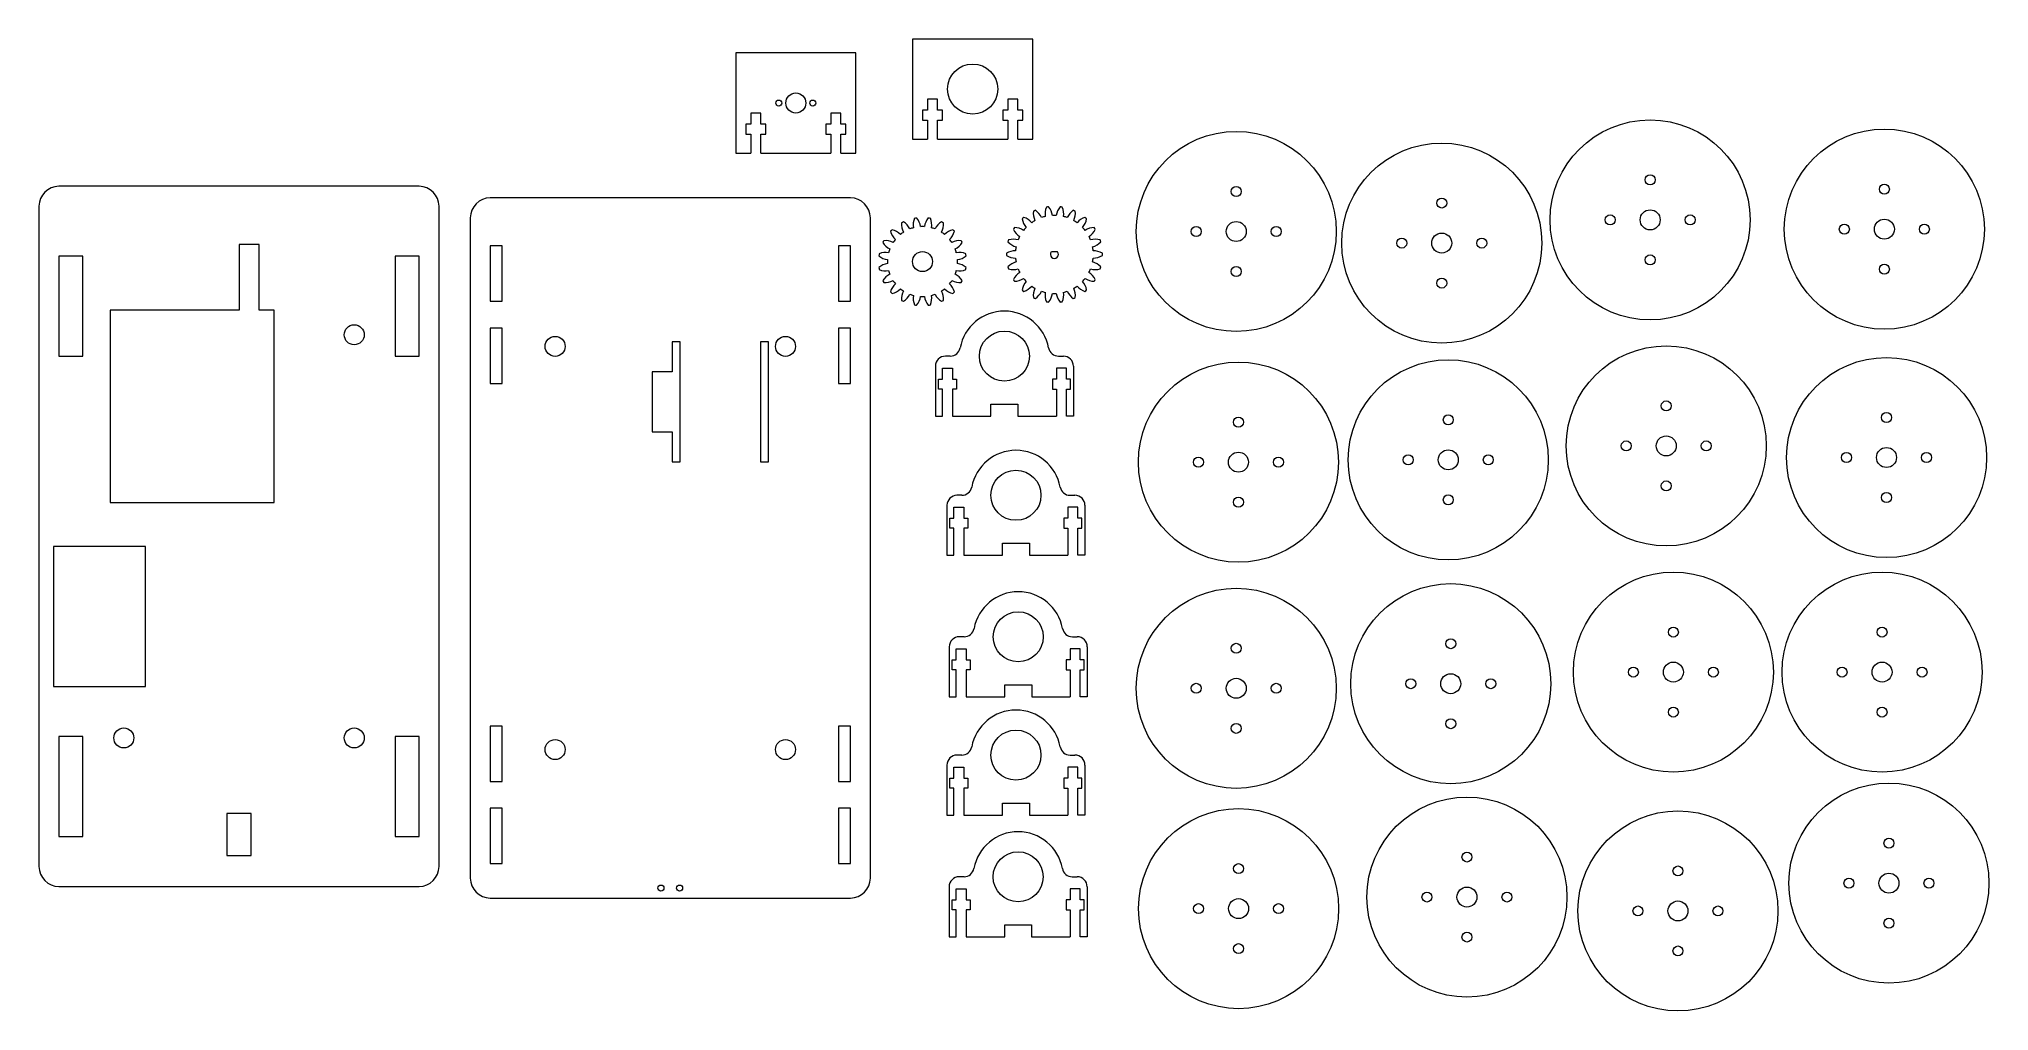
# Model space of a CAD drawing. Header units: millimetres. Extents: x 94 to 1069, y 12 to 498.
import ezdxf

# ---------------------------------------------------------------- set-up
doc = ezdxf.new("R2010")
doc.units = ezdxf.units.MM

msp = doc.modelspace()

# ---------------------------------------------------------------- linework, layer by layer
at = {"color": 7, "linetype": 'Continuous', "lineweight": 15}
for p, q in [((531.26, 498.16), (531.26, 448.16)), ((591.26, 498.16), (531.26, 498.16)), ((591.26, 448.16), (591.26, 498.16)), ((442.85, 491.17), (442.85, 441.17)), ((502.85, 491.17), (442.85, 491.17)), ((502.85, 441.17), (502.85, 491.17)), ((543.76, 468.16), (538.76, 468.16)), ((538.76, 468.16), (538.76, 462.66)), ((543.76, 462.66), (543.76, 468.16)), ((583.76, 468.16), (578.76, 468.16)), ((578.76, 468.16), (578.76, 462.66)), ((583.76, 462.66), (583.76, 468.16)), ((455.35, 461.17), (450.35, 461.17)), ((450.35, 461.17), (450.35, 455.67)), ((455.35, 455.67), (455.35, 461.17)), ((495.35, 461.17), (490.35, 461.17)), ((490.35, 461.17), (490.35, 455.67)), ((495.35, 455.67), (495.35, 461.17)), ((538.76, 462.66), (536.26, 462.66)), ((536.26, 462.66), (536.26, 457.66)), ((546.26, 462.66), (543.76, 462.66)), ((546.26, 457.66), (546.26, 462.66)), ((578.76, 462.66), (576.26, 462.66)), ((576.26, 462.66), (576.26, 457.66)), ((586.26, 462.66), (583.76, 462.66)), ((586.26, 457.66), (586.26, 462.66)), ((450.35, 455.67), (447.85, 455.67)), ((447.85, 455.67), (447.85, 450.67)), ((447.85, 450.67), (450.35, 450.67)), ((450.35, 450.67), (450.35, 441.17)), ((457.85, 455.67), (455.35, 455.67)), ((455.35, 441.17), (455.35, 450.67)), ((455.35, 450.67), (457.85, 450.67)), ((457.85, 450.67), (457.85, 455.67)), ((490.35, 455.67), (487.85, 455.67)), ((487.85, 455.67), (487.85, 450.67)), ((487.85, 450.67), (490.35, 450.67)), ((490.35, 450.67), (490.35, 441.17)), ((497.85, 455.67), (495.35, 455.67)), ((495.35, 441.17), (495.35, 450.67)), ((495.35, 450.67), (497.85, 450.67)), ((497.85, 450.67), (497.85, 455.67)), ((536.26, 457.66), (538.76, 457.66)), ((538.76, 457.66), (538.76, 448.16)), ((543.76, 448.16), (543.76, 457.66)), ((543.76, 457.66), (546.26, 457.66)), ((576.26, 457.66), (578.76, 457.66)), ((578.76, 457.66), (578.76, 448.16)), ((583.76, 448.16), (583.76, 457.66)), ((583.76, 457.66), (586.26, 457.66)), ((442.85, 441.17), (450.35, 441.17)), ((455.35, 441.17), (490.35, 441.17)), ((495.35, 441.17), (502.85, 441.17)), ((531.26, 448.16), (538.76, 448.16)), ((543.76, 448.16), (578.76, 448.16)), ((583.76, 448.16), (591.26, 448.16)), ((284.49, 424.55), (104.49, 424.55)), ((94.49, 414.55), (94.49, 84.55)), ((294.49, 84.55), (294.49, 414.55)), ((500.11, 418.75), (320.11, 418.75)), ((310.11, 408.75), (310.11, 78.75)), ((510.11, 78.75), (510.11, 408.75)), ((204.5, 395.43), (194.5, 395.43)), ((194.5, 395.43), (194.5, 362.55)), ((204.5, 362.55), (204.5, 395.43)), ((326.11, 394.75), (320.11, 394.75)), ((320.11, 394.75), (320.11, 367.1)), ((326.11, 367.1), (326.11, 394.75)), ((500.11, 394.75), (494.11, 394.75)), ((494.11, 394.75), (494.11, 367.1)), ((500.11, 367.1), (500.11, 394.75)), ((603.59, 391.83), (600.59, 391.79)), ((104.49, 389.55), (104.49, 339.55)), ((116.49, 389.55), (104.49, 389.55)), ((116.49, 339.55), (116.49, 389.55)), ((272.49, 389.55), (272.49, 339.55)), ((284.49, 389.55), (272.49, 389.55)), ((284.49, 339.55), (284.49, 389.55)), ((194.5, 362.55), (130.05, 362.55)), ((130.05, 362.55), (130.05, 266.55)), ((212.05, 362.55), (204.5, 362.55)), ((212.05, 266.55), (212.05, 362.55)), ((320.11, 367.1), (326.11, 367.1)), ((494.11, 367.1), (500.11, 367.1)), ((326.11, 353.69), (320.11, 353.69)), ((320.11, 353.69), (320.11, 326.04)), ((326.11, 326.04), (326.11, 353.69)), ((500.11, 353.69), (494.11, 353.69)), ((494.11, 353.69), (494.11, 326.04)), ((500.11, 326.04), (500.11, 353.69)), ((415.11, 346.75), (411.11, 346.75)), ((411.11, 346.75), (411.11, 331.75)), ((415.11, 286.75), (415.11, 346.75)), ((459.11, 346.75), (455.11, 346.75)), ((455.11, 346.75), (455.11, 286.75)), ((459.11, 286.75), (459.11, 346.75)), ((104.49, 339.55), (116.49, 339.55)), ((272.49, 339.55), (284.49, 339.55)), ((411.11, 331.75), (401.11, 331.75)), ((401.11, 331.75), (401.11, 301.75)), ((542.61, 334.63), (542.61, 309.63)), ((546.11, 333.63), (551.11, 333.63)), ((546.11, 328.13), (546.11, 333.63)), ((550.07, 339.63), (547.61, 339.63)), ((551.11, 333.63), (551.11, 328.13)), ((608.11, 333.63), (603.11, 333.63)), ((603.11, 333.63), (603.11, 328.13)), ((604.15, 339.63), (606.61, 339.63)), ((608.11, 328.13), (608.11, 333.63)), ((611.61, 334.63), (611.61, 309.63)), ((320.11, 326.04), (326.11, 326.04)), ((494.11, 326.04), (500.11, 326.04)), ((544.11, 328.13), (546.11, 328.13)), ((544.11, 323.13), (544.11, 328.13)), ((546.11, 323.13), (544.11, 323.13)), ((546.11, 309.63), (546.11, 323.13)), ((551.11, 328.13), (553.11, 328.13)), ((551.11, 323.13), (551.11, 309.63)), ((553.11, 323.13), (551.11, 323.13)), ((553.11, 328.13), (553.11, 323.13)), ((603.11, 328.13), (601.11, 328.13)), ((601.11, 328.13), (601.11, 323.13)), ((601.11, 323.13), (603.11, 323.13)), ((603.11, 323.13), (603.11, 309.63)), ((610.11, 328.13), (608.11, 328.13)), ((608.11, 309.63), (608.11, 323.13)), ((608.11, 323.13), (610.11, 323.13)), ((610.11, 323.13), (610.11, 328.13)), ((570.4, 315.63), (583.82, 315.63)), ((570.4, 309.63), (570.4, 315.63)), ((583.82, 315.63), (583.82, 309.63)), ((542.61, 309.63), (546.11, 309.63)), ((551.11, 309.63), (570.4, 309.63)), ((583.82, 309.63), (603.11, 309.63)), ((611.61, 309.63), (608.11, 309.63)), ((401.11, 301.75), (411.11, 301.75)), ((411.11, 301.75), (411.11, 286.75)), ((411.11, 286.75), (415.11, 286.75)), ((455.11, 286.75), (459.11, 286.75)), ((130.05, 266.55), (212.05, 266.55)), ((548.41, 265.07), (548.41, 240.07)), ((551.91, 264.07), (556.91, 264.07)), ((551.91, 258.57), (551.91, 264.07)), ((555.87, 270.07), (553.41, 270.07)), ((556.91, 264.07), (556.91, 258.57)), ((613.91, 264.07), (608.91, 264.07)), ((608.91, 264.07), (608.91, 258.57)), ((609.95, 270.07), (612.41, 270.07)), ((613.91, 258.57), (613.91, 264.07)), ((617.41, 265.07), (617.41, 240.07)), ((549.91, 258.57), (551.91, 258.57)), ((549.91, 253.57), (549.91, 258.57)), ((551.91, 253.57), (549.91, 253.57)), ((551.91, 240.07), (551.91, 253.57)), ((556.91, 258.57), (558.91, 258.57)), ((556.91, 253.57), (556.91, 240.07)), ((558.91, 253.57), (556.91, 253.57)), ((558.91, 258.57), (558.91, 253.57)), ((608.91, 258.57), (606.91, 258.57)), ((606.91, 258.57), (606.91, 253.57)), ((606.91, 253.57), (608.91, 253.57)), ((608.91, 253.57), (608.91, 240.07)), ((615.91, 258.57), (613.91, 258.57)), ((613.91, 240.07), (613.91, 253.57)), ((613.91, 253.57), (615.91, 253.57)), ((615.91, 253.57), (615.91, 258.57)), ((101.76, 244.55), (101.76, 174.55)), ((147.76, 244.55), (101.76, 244.55)), ((147.76, 174.55), (147.76, 244.55)), ((576.2, 246.07), (589.62, 246.07)), ((576.2, 240.07), (576.2, 246.07)), ((589.62, 246.07), (589.62, 240.07)), ((548.41, 240.07), (551.91, 240.07)), ((556.91, 240.07), (576.2, 240.07)), ((589.62, 240.07), (608.91, 240.07)), ((617.41, 240.07), (613.91, 240.07)), ((557.03, 199.36), (554.57, 199.36)), ((611.11, 199.36), (613.57, 199.36)), ((549.57, 194.36), (549.57, 169.36)), ((551.07, 187.86), (553.07, 187.86)), ((551.07, 182.86), (551.07, 187.86)), ((553.07, 193.36), (558.07, 193.36)), ((553.07, 187.86), (553.07, 193.36)), ((558.07, 193.36), (558.07, 187.86)), ((558.07, 187.86), (560.07, 187.86)), ((560.07, 187.86), (560.07, 182.86)), ((610.07, 187.86), (608.07, 187.86)), ((608.07, 187.86), (608.07, 182.86)), ((615.07, 193.36), (610.07, 193.36)), ((610.07, 193.36), (610.07, 187.86)), ((615.07, 187.86), (615.07, 193.36)), ((617.07, 187.86), (615.07, 187.86)), ((617.07, 182.86), (617.07, 187.86)), ((618.57, 194.36), (618.57, 169.36)), ((553.07, 182.86), (551.07, 182.86)), ((553.07, 169.36), (553.07, 182.86)), ((558.07, 182.86), (558.07, 169.36)), ((560.07, 182.86), (558.07, 182.86)), ((608.07, 182.86), (610.07, 182.86)), ((610.07, 182.86), (610.07, 169.36)), ((615.07, 169.36), (615.07, 182.86)), ((615.07, 182.86), (617.07, 182.86)), ((101.76, 174.55), (147.76, 174.55)), ((549.57, 169.36), (553.07, 169.36)), ((558.07, 169.36), (577.36, 169.36)), ((577.36, 175.36), (590.77, 175.36)), ((577.36, 169.36), (577.36, 175.36)), ((590.77, 175.36), (590.77, 169.36)), ((590.77, 169.36), (610.07, 169.36)), ((618.57, 169.36), (615.07, 169.36)), ((104.49, 149.55), (104.49, 99.55)), ((116.49, 149.55), (104.49, 149.55)), ((116.49, 99.55), (116.49, 149.55)), ((284.49, 149.55), (272.49, 149.55)), ((272.49, 149.55), (272.49, 99.55)), ((284.49, 99.55), (284.49, 149.55)), ((326.11, 154.73), (320.11, 154.73)), ((320.11, 154.73), (320.11, 127.08)), ((326.11, 127.08), (326.11, 154.73)), ((500.11, 154.73), (494.11, 154.73)), ((494.11, 154.73), (494.11, 127.08)), ((500.11, 127.08), (500.11, 154.73)), ((555.87, 140.24), (553.41, 140.24)), ((609.95, 140.24), (612.41, 140.24)), ((320.11, 127.08), (326.11, 127.08)), ((494.11, 127.08), (500.11, 127.08)), ((548.41, 135.24), (548.41, 110.24)), ((549.91, 128.74), (551.91, 128.74)), ((549.91, 123.74), (549.91, 128.74)), ((551.91, 134.24), (556.91, 134.24)), ((551.91, 128.74), (551.91, 134.24)), ((556.91, 134.24), (556.91, 128.74)), ((556.91, 128.74), (558.91, 128.74)), ((558.91, 128.74), (558.91, 123.74)), ((608.91, 128.74), (606.91, 128.74)), ((606.91, 128.74), (606.91, 123.74)), ((613.91, 134.24), (608.91, 134.24)), ((608.91, 134.24), (608.91, 128.74)), ((613.91, 128.74), (613.91, 134.24)), ((615.91, 128.74), (613.91, 128.74)), ((615.91, 123.74), (615.91, 128.74)), ((617.41, 135.24), (617.41, 110.24)), ((551.91, 123.74), (549.91, 123.74)), ((551.91, 110.24), (551.91, 123.74)), ((556.91, 123.74), (556.91, 110.24)), ((558.91, 123.74), (556.91, 123.74)), ((606.91, 123.74), (608.91, 123.74)), ((608.91, 123.74), (608.91, 110.24)), ((613.91, 110.24), (613.91, 123.74)), ((613.91, 123.74), (615.91, 123.74)), ((188.37, 111.05), (188.37, 90.05)), ((200.62, 111.05), (188.37, 111.05)), ((200.62, 90.05), (200.62, 111.05)), ((326.11, 113.67), (320.11, 113.67)), ((320.11, 113.67), (320.11, 86.02)), ((326.11, 86.02), (326.11, 113.67)), ((500.11, 113.67), (494.11, 113.67)), ((494.11, 113.67), (494.11, 86.02)), ((500.11, 86.02), (500.11, 113.67)), ((548.41, 110.24), (551.91, 110.24)), ((556.91, 110.24), (576.2, 110.24)), ((576.2, 116.24), (589.62, 116.24)), ((576.2, 110.24), (576.2, 116.24)), ((589.62, 116.24), (589.62, 110.24)), ((589.62, 110.24), (608.91, 110.24)), ((617.41, 110.24), (613.91, 110.24)), ((104.49, 99.55), (116.49, 99.55)), ((272.49, 99.55), (284.49, 99.55)), ((188.37, 90.05), (200.62, 90.05)), ((320.11, 86.02), (326.11, 86.02)), ((494.11, 86.02), (500.11, 86.02)), ((556.95, 79.41), (554.49, 79.41)), ((611.03, 79.41), (613.49, 79.41)), ((104.49, 74.55), (284.49, 74.55)), ((320.11, 68.75), (500.11, 68.75)), ((549.49, 74.41), (549.49, 49.41)), ((552.99, 73.41), (557.99, 73.41)), ((552.99, 67.91), (552.99, 73.41)), ((557.99, 73.41), (557.99, 67.91)), ((614.99, 73.41), (609.99, 73.41)), ((609.99, 73.41), (609.99, 67.91)), ((614.99, 67.91), (614.99, 73.41)), ((618.49, 74.41), (618.49, 49.41)), ((550.99, 67.91), (552.99, 67.91)), ((550.99, 62.91), (550.99, 67.91)), ((552.99, 62.91), (550.99, 62.91)), ((552.99, 49.41), (552.99, 62.91)), ((557.99, 67.91), (559.99, 67.91)), ((557.99, 62.91), (557.99, 49.41)), ((559.99, 62.91), (557.99, 62.91)), ((559.99, 67.91), (559.99, 62.91)), ((609.99, 67.91), (607.99, 67.91)), ((607.99, 67.91), (607.99, 62.91)), ((607.99, 62.91), (609.99, 62.91)), ((609.99, 62.91), (609.99, 49.41)), ((616.99, 67.91), (614.99, 67.91)), ((614.99, 49.41), (614.99, 62.91)), ((614.99, 62.91), (616.99, 62.91)), ((616.99, 62.91), (616.99, 67.91)), ((549.49, 49.41), (552.99, 49.41)), ((557.99, 49.41), (577.28, 49.41)), ((577.28, 55.41), (590.7, 55.41)), ((577.28, 49.41), (577.28, 55.41)), ((590.7, 55.41), (590.7, 49.41)), ((590.7, 49.41), (609.99, 49.41)), ((618.49, 49.41), (614.99, 49.41))]:
    msp.add_line(p, q, dxfattribs=at)
for centre, radius in [((561.26, 473.16), 12.5), ((472.85, 466.17), 5), ((464.35, 466.17), 1.5), ((481.35, 466.17), 1.5), ((693.03, 401.95), 50), ((899.95, 407.75), 50), ((1017.03, 403.11), 50), ((795.76, 396.16), 50), ((899.95, 427.75), 2.5), ((693.03, 421.95), 2.5), ((1017.03, 423.11), 2.5), ((795.76, 416.16), 2.5), ((879.95, 407.75), 2.5), ((899.95, 407.75), 5), ((919.95, 407.75), 2.5), ((673.03, 401.95), 2.5), ((693.03, 401.95), 5), ((713.03, 401.95), 2.5), ((795.76, 396.16), 5), ((997.03, 403.11), 2.5), ((1017.03, 403.11), 5), ((1037.03, 403.11), 2.5), ((536.17, 386.88), 5), ((775.76, 396.16), 2.5), ((815.76, 396.16), 2.5), ((899.95, 387.75), 2.5), ((693.03, 381.95), 2.5), ((1017.03, 383.11), 2.5), ((795.76, 376.16), 2.5), ((252.08, 350.33), 5), ((577.11, 339.63), 12.5), ((352.52, 344.53), 5), ((467.7, 344.53), 5), ((907.99, 294.76), 50), ((694.12, 286.64), 50), ((799.03, 287.8), 50), ((1018.12, 288.96), 50), ((907.99, 314.76), 2.5), ((694.12, 306.64), 2.5), ((799.03, 307.8), 2.5), ((1018.12, 308.96), 2.5), ((799.03, 287.8), 5), ((887.99, 294.76), 2.5), ((907.99, 294.76), 5), ((927.99, 294.76), 2.5), ((1018.12, 288.96), 5), ((674.12, 286.64), 2.5), ((694.12, 286.64), 5), ((714.12, 286.64), 2.5), ((779.03, 287.8), 2.5), ((819.03, 287.8), 2.5), ((998.12, 288.96), 2.5), ((1038.12, 288.96), 2.5), ((582.91, 270.07), 12.5), ((907.99, 274.76), 2.5), ((694.12, 266.64), 2.5), ((799.03, 267.8), 2.5), ((1018.12, 268.96), 2.5), ((800.26, 175.91), 50), ((911.55, 181.7), 50), ((1015.88, 181.7), 50), ((693.03, 173.59), 50), ((584.07, 199.36), 12.5), ((693.03, 193.59), 2.5), ((800.26, 195.91), 2.5), ((911.55, 201.7), 2.5), ((1015.88, 201.7), 2.5), ((911.55, 181.7), 5), ((1015.88, 181.7), 5), ((673.03, 173.59), 2.5), ((693.03, 173.59), 5), ((713.03, 173.59), 2.5), ((780.26, 175.91), 2.5), ((800.26, 175.91), 5), ((820.26, 175.91), 2.5), ((891.55, 181.7), 2.5), ((931.55, 181.7), 2.5), ((995.88, 181.7), 2.5), ((1035.88, 181.7), 2.5), ((693.03, 153.59), 2.5), ((800.26, 155.91), 2.5), ((911.55, 161.7), 2.5), ((1015.88, 161.7), 2.5), ((136.91, 148.77), 5), ((252.08, 148.77), 5), ((352.52, 142.97), 5), ((467.7, 142.97), 5), ((582.91, 140.24), 12.5), ((808.38, 69.26), 50), ((1019.35, 76.21), 50), ((694.19, 63.46), 50), ((913.86, 62.3), 50), ((1019.35, 96.21), 2.5), ((583.99, 79.41), 12.5), ((808.38, 89.26), 2.5), ((694.19, 83.46), 2.5), ((913.86, 82.3), 2.5), ((999.35, 76.21), 2.5), ((1019.35, 76.21), 5), ((1039.35, 76.21), 2.5), ((405.44, 73.75), 1.5), ((414.78, 73.75), 1.5), ((694.19, 63.46), 5), ((788.38, 69.26), 2.5), ((808.38, 69.26), 5), ((828.38, 69.26), 2.5), ((674.19, 63.46), 2.5), ((714.19, 63.46), 2.5), ((893.86, 62.3), 2.5), ((913.86, 62.3), 5), ((933.86, 62.3), 2.5), ((1019.35, 56.21), 2.5), ((808.38, 49.26), 2.5), ((694.19, 43.46), 2.5), ((913.86, 42.3), 2.5)]:
    msp.add_circle(centre, radius, dxfattribs=at)
for centre, radius, start, end in [((104.49, 414.55), 10, 90, 180), ((284.49, 414.55), 10, 0, 90), ((320.11, 408.75), 10, 90, 180), ((500.11, 408.75), 10, 0, 90), ((600.37, 411.09), 8.8, 173.51196, 204.82125), ((602.1, 390.49), 24, 113.22328, 115.86763), ((587.66, 405.29), 8.8, 24.26966, 55.57895), ((602.1, 390.49), 19.5, 103.5176, 109.20967), ((606.25, 410.74), 8.8, 157.14832, 188.45761), ((602.1, 390.49), 24, 96.85964, 99.50399), ((592.42, 408.76), 8.8, 7.90603, 39.21532), ((602.1, 390.49), 19.5, 87.15396, 92.84604), ((611.79, 408.76), 8.8, 140.78468, 172.09397), ((602.1, 390.49), 24, 80.49601, 83.14036), ((597.96, 410.74), 8.8, 351.54239, 22.85168), ((602.1, 390.49), 19.5, 70.79033, 76.4824), ((616.54, 405.29), 8.8, 124.42105, 155.73034), ((602.1, 390.49), 24, 64.13237, 66.77672), ((603.83, 411.09), 8.8, 335.17875, 6.48804), ((536.17, 386.88), 22, 133.60803, 136.39197), ((528.04, 403.83), 8, 192.7925, 227.28707), ((519.23, 395.01), 8, 42.71293, 77.2075), ((536.17, 386.88), 17.5, 122.76933, 129.23067), ((533.68, 405.51), 8, 174.7925, 209.28707), ((536.17, 386.88), 22, 115.60803, 118.39197), ((522.57, 399.85), 8, 24.71293, 59.2075), ((536.17, 386.88), 17.5, 104.76933, 111.23067), ((539.55, 405.37), 8, 156.7925, 191.28707), ((536.17, 386.88), 22, 97.60803, 100.39197), ((527.24, 403.42), 8, 6.71293, 41.2075), ((536.17, 386.88), 17.5, 86.76933, 93.23067), ((545.1, 403.42), 8, 138.7925, 173.28707), ((536.17, 386.88), 22, 79.60803, 82.39197), ((532.79, 405.37), 8, 348.71293, 23.2075), ((536.17, 386.88), 17.5, 68.76933, 75.23067), ((549.77, 399.85), 8, 120.7925, 155.28707), ((538.66, 405.51), 8, 330.71293, 5.2075), ((536.17, 386.88), 17.5, 50.76933, 57.23067), ((536.17, 386.88), 22, 61.60803, 64.39197), ((553.12, 395.01), 8, 102.7925, 137.28707), ((544.3, 403.83), 8, 312.71293, 347.2075), ((536.17, 386.88), 22, 43.60803, 46.39197), ((602.1, 390.49), 24, 145.95055, 148.5949), ((589.51, 406.89), 8.8, 206.23923, 237.54852), ((581.96, 395.13), 8.8, 56.99694, 88.30623), ((602.1, 390.49), 24, 129.58692, 132.23126), ((594.64, 409.77), 8.8, 189.87559, 221.18488), ((602.1, 390.49), 19.5, 136.24487, 141.93695), ((584.08, 400.62), 8.8, 40.6333, 71.94259), ((602.1, 390.49), 19.5, 119.88123, 125.57331), ((602.1, 390.49), 19.5, 54.42669, 60.11877), ((620.12, 400.62), 8.8, 108.05741, 139.3667), ((609.56, 409.77), 8.8, 318.81512, 350.12441), ((602.1, 390.49), 19.5, 38.06305, 43.75513), ((602.1, 390.49), 24, 47.76874, 50.41308), ((622.25, 395.13), 8.8, 91.69377, 123.00306), ((614.69, 406.89), 8.8, 302.45148, 333.76077), ((602.1, 390.49), 24, 31.4051, 34.04945), ((536.17, 386.88), 22, 169.60803, 172.39197), ((517.68, 383.5), 8, 78.71293, 113.2075), ((536.17, 386.88), 22, 151.60803, 154.39197), ((523.2, 400.49), 8, 210.7925, 245.28707), ((517.54, 389.38), 8, 60.71293, 95.2075), ((536.17, 386.88), 17.5, 158.76933, 165.23067), ((536.17, 386.88), 17.5, 140.76933, 147.23067), ((536.17, 386.88), 17.5, 32.76933, 39.23067), ((554.8, 389.38), 8, 84.7925, 119.28707), ((549.14, 400.49), 8, 294.71293, 329.2075), ((536.17, 386.88), 17.5, 14.76933, 21.23067), ((554.66, 383.5), 8, 66.7925, 101.28707), ((536.17, 386.88), 22, 25.60803, 28.39197), ((536.17, 386.88), 22, 7.60803, 10.39197), ((602.1, 390.49), 24, 178.67783, 181.32217), ((582.65, 383.5), 8.8, 89.72421, 121.0335), ((602.1, 390.49), 24, 162.31419, 164.95854), ((585.4, 402.68), 8.8, 222.60287, 253.91216), ((581.47, 389.27), 8.8, 73.36057, 104.66986), ((602.1, 390.49), 19.5, 168.97214, 174.66422), ((602.1, 390.49), 19.5, 152.60851, 158.30058), ((602.1, 390.49), 2, 139.3332, 41.93295), ((602.1, 390.49), 19.5, 21.69942, 27.39149), ((622.74, 389.27), 8.8, 75.33014, 106.63943), ((618.8, 402.68), 8.8, 286.08784, 317.39713), ((602.1, 390.49), 19.5, 5.33578, 11.02786), ((621.56, 383.5), 8.8, 58.9665, 90.27579), ((602.1, 390.49), 24, 15.04146, 17.68581), ((602.1, 390.49), 24, 358.67783, 1.32217), ((519.63, 395.81), 8, 228.7925, 263.28707), ((519.63, 377.95), 8, 96.71293, 131.2075), ((536.17, 386.88), 22, 187.60803, 190.39197), ((517.68, 390.27), 8, 246.7925, 281.28707), ((523.2, 373.28), 8, 114.71293, 149.2075), ((536.17, 386.88), 17.5, 176.76933, 183.23067), ((536.17, 386.88), 17.5, 194.76933, 201.23067), ((536.17, 386.88), 17.5, 338.76933, 345.23067), ((549.14, 373.28), 8, 30.7925, 65.28707), ((554.66, 390.27), 8, 258.71293, 293.2075), ((552.71, 395.81), 8, 276.71293, 311.2075), ((536.17, 386.88), 17.5, 356.76933, 3.23067), ((552.71, 377.95), 8, 48.7925, 83.28707), ((536.17, 386.88), 22, 349.60803, 352.39197), ((582.65, 397.48), 8.8, 238.9665, 270.27579), ((585.4, 378.31), 8.8, 106.08784, 137.39713), ((602.1, 390.49), 24, 195.04146, 197.68581), ((581.47, 391.71), 8.8, 255.33014, 286.63943), ((589.51, 374.09), 8.8, 122.45148, 153.76077), ((602.1, 390.49), 19.5, 185.33578, 191.02786), ((602.1, 390.49), 19.5, 201.69942, 207.39149), ((602.1, 390.49), 19.5, 332.60851, 338.30058), ((614.69, 374.09), 8.8, 26.23923, 57.54852), ((622.74, 391.71), 8.8, 253.36057, 284.66986), ((602.1, 390.49), 19.5, 348.97214, 354.66422), ((618.8, 378.31), 8.8, 42.60287, 73.91216), ((621.56, 397.48), 8.8, 269.72421, 301.0335), ((602.1, 390.49), 24, 342.31419, 344.95854), ((536.17, 386.88), 22, 205.60803, 208.39197), ((517.54, 384.39), 8, 264.7925, 299.28707), ((528.04, 369.94), 8, 132.71293, 167.2075), ((536.17, 386.88), 22, 223.60803, 226.39197), ((519.23, 378.75), 8, 282.7925, 317.28707), ((536.17, 386.88), 17.5, 212.76933, 219.23067), ((536.17, 386.88), 17.5, 230.76933, 237.23067), ((533.68, 368.25), 8, 150.71293, 185.2075), ((522.57, 373.92), 8, 300.7925, 335.28707), ((536.17, 386.88), 17.5, 248.76933, 255.23067), ((536.17, 386.88), 17.5, 284.76933, 291.23067), ((549.77, 373.92), 8, 204.71293, 239.2075), ((536.17, 386.88), 17.5, 302.76933, 309.23067), ((538.66, 368.25), 8, 354.7925, 29.28707), ((553.12, 378.75), 8, 222.71293, 257.2075), ((536.17, 386.88), 17.5, 320.76933, 327.23067), ((544.3, 369.94), 8, 12.7925, 47.28707), ((554.8, 384.39), 8, 240.71293, 275.2075), ((536.17, 386.88), 22, 313.60803, 316.39197), ((536.17, 386.88), 22, 331.60803, 334.39197), ((602.1, 390.49), 24, 211.4051, 214.04945), ((581.96, 385.85), 8.8, 271.69377, 303.00306), ((594.64, 371.21), 8.8, 138.81512, 170.12441), ((602.1, 390.49), 24, 227.76874, 230.41308), ((602.1, 390.49), 19.5, 218.06305, 223.75513), ((584.08, 380.36), 8.8, 288.05741, 319.3667), ((602.1, 390.49), 19.5, 234.42669, 240.11877), ((600.37, 369.89), 8.8, 155.17875, 186.48804), ((587.66, 375.69), 8.8, 304.42105, 335.73034), ((602.1, 390.49), 19.5, 250.79033, 256.4824), ((606.25, 370.24), 8.8, 171.54239, 202.85168), ((592.42, 372.23), 8.8, 320.78468, 352.09397), ((602.1, 390.49), 19.5, 267.15396, 272.84604), ((611.79, 372.23), 8.8, 187.90603, 219.21532), ((597.96, 370.24), 8.8, 337.14832, 8.45761), ((602.1, 390.49), 19.5, 283.5176, 289.20967), ((616.54, 375.69), 8.8, 204.26966, 235.57895), ((602.1, 390.49), 19.5, 299.88123, 305.57331), ((603.83, 369.89), 8.8, 353.51196, 24.82125), ((620.12, 380.36), 8.8, 220.6333, 251.94259), ((602.1, 390.49), 19.5, 316.24487, 321.93695), ((609.56, 371.21), 8.8, 9.87559, 41.18488), ((602.1, 390.49), 24, 309.58692, 312.23126), ((622.25, 385.85), 8.8, 236.99694, 268.30623), ((602.1, 390.49), 24, 325.95055, 328.5949), ((536.17, 386.88), 22, 241.60803, 244.39197), ((539.55, 368.4), 8, 168.71293, 203.2075), ((536.17, 386.88), 22, 259.60803, 262.39197), ((527.24, 370.35), 8, 318.7925, 353.28707), ((536.17, 386.88), 17.5, 266.76933, 273.23067), ((545.1, 370.35), 8, 186.71293, 221.2075), ((536.17, 386.88), 22, 277.60803, 280.39197), ((532.79, 368.4), 8, 336.7925, 11.28707), ((536.17, 386.88), 22, 295.60803, 298.39197), ((577.11, 339.63), 22.5, 10.47568, 169.52432), ((602.1, 390.49), 24, 244.13237, 246.77672), ((602.1, 390.49), 24, 260.49601, 263.14036), ((602.1, 390.49), 24, 276.85964, 279.50399), ((602.1, 390.49), 24, 293.22328, 295.86763), ((550.07, 344.63), 5, 270, 349.52432), ((604.15, 344.63), 5, 190.47568, 270), ((547.61, 334.63), 5, 90, 180), ((606.61, 334.63), 5, 0, 90), ((582.91, 270.07), 22.5, 10.47568, 169.52432), ((555.87, 275.07), 5, 270, 349.52432), ((609.95, 275.07), 5, 190.47568, 270), ((553.41, 265.07), 5, 90, 180), ((612.41, 265.07), 5, 0, 90), ((584.07, 199.36), 22.5, 10.47568, 169.52432), ((554.57, 194.36), 5, 90, 180), ((557.03, 204.36), 5, 270, 349.52432), ((611.11, 204.36), 5, 190.47568, 270), ((613.57, 194.36), 5, 0, 90), ((582.91, 140.24), 22.5, 10.47568, 169.52432), ((553.41, 135.24), 5, 90, 180), ((555.87, 145.24), 5, 270, 349.52432), ((609.95, 145.24), 5, 190.47568, 270), ((612.41, 135.24), 5, 0, 90), ((583.99, 79.41), 22.5, 10.47568, 169.52432), ((104.49, 84.55), 10, 180, 270), ((284.49, 84.55), 10, 270, 0), ((320.11, 78.75), 10, 180, 270), ((500.11, 78.75), 10, 270, 0), ((554.49, 74.41), 5, 90, 180), ((556.95, 84.41), 5, 270, 349.52432), ((611.03, 84.41), 5, 190.47568, 270), ((613.49, 74.41), 5, 0, 90)]:
    msp.add_arc(centre, radius, start, end, dxfattribs=at)

doc.saveas('drawing.dxf')
